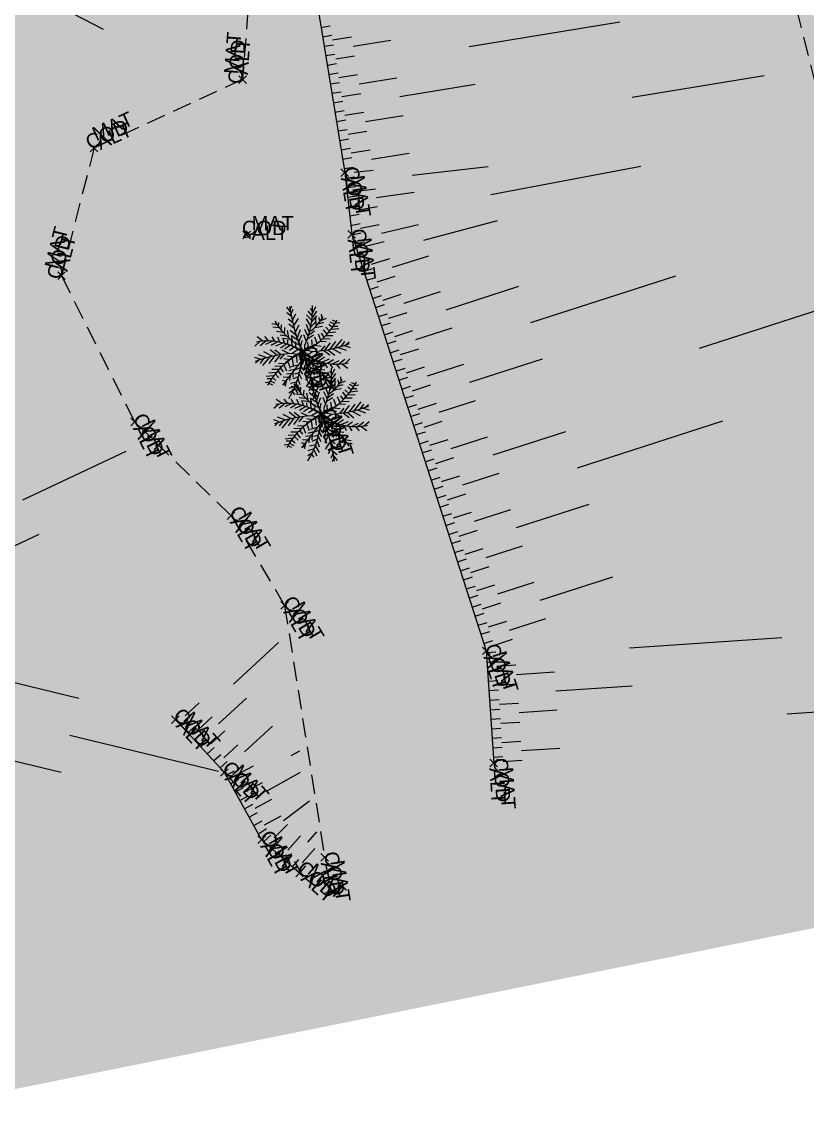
# Model space of a CAD drawing. Extents: x -24 to 1126, y -24 to 2053.
# Drawn here: x 1044.21 to 1064.8, y 1911.92 to 1940.25 of the extents above; entities that cross this region are included whole.
import ezdxf

# ---------------------------------------------------------------- set-up
doc = ezdxf.new("R2010")
doc.units = 0
doc.header["$LTSCALE"] = 2.5
doc.header["$PDMODE"] = 3
doc.header["$PDSIZE"] = 0.1
doc.linetypes.add('CACH500', pattern=[0.3, 0.2, -0.1])
doc.layers.get('0').update_dxf_attribs({"linetype": 'CONTINUOUS'})
for name, color, linetype in [('T_HACHURES', 7, 'CONTINUOUS'), ('T_MURS', 7, 'CONTINUOUS'), ('T_TALUS_BARBULES', 32, 'CONTINUOUS'), ('T_TALUS_CRÊTE', 34, 'CONTINUOUS'), ('T_TALUS_PIED', 34, 'CACH500'), ('TOPOALT', 7, 'CONTINUOUS'), ('TOPOCOD', 1, 'CONTINUOUS'), ('TOPOMAT', 4, 'CONTINUOUS')]:
    doc.layers.add(name, color=color, linetype=linetype)
doc.styles.add('ARIAL', font='arial.ttf')

msp = doc.modelspace()

# ---------------------------------------------------------------- linework, layer by layer
at = {"color": 0}
for p, q in [((1050.1, 1934.757), (1050.024, 1934.592)), ((1050.024, 1934.592), (1050.205, 1934.608)), ((1050.205, 1934.608), (1050.1, 1934.757)), ((1050.11, 1934.652), (1050.11, 1934.652))]:
    msp.add_line(p, q, dxfattribs=at)
at = {"color": 0, "linetype": 'CONTINUOUS'}
for p, q in [((1051.254, 1932.64), (1051.162, 1932.764)), ((1051.278, 1932.516), (1051.162, 1932.61)), ((1051.244, 1932.698), (1051.29, 1932.8)), ((1051.266, 1932.575), (1051.321, 1932.708)), ((1051.301, 1932.409), (1051.395, 1932.588)), ((1051.813, 1932.412), (1051.672, 1932.558)), ((1051.826, 1932.536), (1051.714, 1932.662)), ((1051.832, 1932.662), (1051.776, 1932.725)), ((1051.821, 1932.476), (1051.944, 1932.662)), ((1051.83, 1932.599), (1051.918, 1932.781)), ((1052.082, 1932.466), (1052.069, 1932.579)), ((1050.906, 1932.301), (1050.767, 1932.323)), ((1050.94, 1932.254), (1050.952, 1932.361)), ((1051.013, 1932.163), (1051.02, 1932.304)), ((1051.314, 1932.351), (1051.197, 1932.445)), ((1051.351, 1932.208), (1051.208, 1932.32)), ((1051.336, 1932.264), (1051.468, 1932.469)), ((1051.381, 1932.101), (1051.483, 1932.302)), ((1051.79, 1932.266), (1051.672, 1932.453)), ((1051.751, 1932.099), (1051.672, 1932.307)), ((1051.782, 1932.226), (1051.923, 1932.39)), ((1051.808, 1932.371), (1051.944, 1932.537)), ((1051.924, 1932.263), (1051.921, 1932.51)), ((1051.984, 1932.329), (1052.132, 1932.369)), ((1052.023, 1932.378), (1052.007, 1932.495)), ((1052.047, 1932.412), (1052.195, 1932.474)), ((1052.352, 1932.23), (1052.259, 1932.307)), ((1052.411, 1932.316), (1052.295, 1932.373)), ((1052.45, 1932.381), (1052.354, 1932.42)), ((1052.433, 1932.352), (1052.545, 1932.365)), ((1050.68, 1931.879), (1050.586, 1931.993)), ((1050.848, 1931.868), (1050.775, 1931.988)), ((1050.968, 1932.217), (1050.795, 1932.242)), ((1051.066, 1932.103), (1050.889, 1932.124)), ((1051.159, 1932.007), (1050.982, 1932.027)), ((1051.094, 1932.072), (1051.111, 1932.228)), ((1051.212, 1931.957), (1051.181, 1932.15)), ((1051.405, 1932.023), (1051.243, 1932.155)), ((1051.444, 1931.902), (1051.277, 1932.011)), ((1051.315, 1931.871), (1051.28, 1932.009)), ((1051.431, 1931.941), (1051.514, 1932.179)), ((1051.467, 1931.835), (1051.548, 1932.035)), ((1051.674, 1931.866), (1051.609, 1932.035)), ((1051.719, 1931.991), (1051.63, 1932.181)), ((1051.7, 1931.935), (1051.86, 1932.035)), ((1051.733, 1932.035), (1051.881, 1932.139)), ((1051.893, 1932.233), (1052.09, 1932.265)), ((1052.053, 1931.897), (1051.987, 1932.052)), ((1052.141, 1931.981), (1052.069, 1932.08)), ((1052.212, 1932.056), (1052.124, 1932.169)), ((1052.28, 1932.135), (1052.181, 1932.237)), ((1052.182, 1932.024), (1052.368, 1932.023)), ((1052.251, 1932.101), (1052.444, 1932.113)), ((1052.316, 1932.182), (1052.52, 1932.204)), ((1052.376, 1932.265), (1052.494, 1932.265)), ((1050.45, 1931.862), (1050.322, 1931.741)), ((1050.533, 1931.872), (1050.379, 1931.983)), ((1050.617, 1931.878), (1050.46, 1931.751)), ((1050.787, 1931.874), (1050.604, 1931.784)), ((1050.914, 1931.858), (1050.753, 1931.755)), ((1051.063, 1931.825), (1050.859, 1931.744)), ((1050.979, 1931.846), (1050.923, 1931.98)), ((1051.152, 1931.797), (1050.99, 1931.692)), ((1051.107, 1931.812), (1051.051, 1931.949)), ((1051.257, 1931.918), (1051.054, 1931.944)), ((1051.249, 1931.76), (1051.098, 1931.659)), ((1051.188, 1931.785), (1051.182, 1931.898)), ((1051.351, 1931.712), (1051.226, 1931.629)), ((1051.299, 1931.737), (1051.288, 1931.886)), ((1051.392, 1931.69), (1051.396, 1931.853)), ((1051.493, 1931.764), (1051.395, 1931.812)), ((1051.52, 1931.692), (1051.561, 1931.889)), ((1051.633, 1931.607), (1051.634, 1931.769)), ((1051.725, 1931.658), (1051.712, 1931.839)), ((1051.836, 1931.728), (1051.811, 1931.911)), ((1051.95, 1931.811), (1051.889, 1931.981)), ((1051.89, 1931.766), (1052.057, 1931.743)), ((1052.022, 1931.87), (1052.193, 1931.86)), ((1052.047, 1931.618), (1052.161, 1931.752)), ((1052.099, 1931.94), (1052.292, 1931.932)), ((1052.151, 1931.633), (1052.301, 1931.828)), ((1052.297, 1931.66), (1052.445, 1931.861)), ((1052.419, 1931.688), (1052.608, 1931.918)), ((1052.502, 1931.71), (1052.717, 1931.633)), ((1052.585, 1931.734), (1052.676, 1931.86)), ((1052.658, 1931.758), (1052.817, 1931.706)), ((1052.706, 1931.774), (1052.793, 1931.854)), ((1050.476, 1931.391), (1050.317, 1931.443)), ((1050.632, 1931.439), (1050.417, 1931.516)), ((1050.716, 1931.461), (1050.526, 1931.231)), ((1050.779, 1931.476), (1050.558, 1931.591)), ((1050.837, 1931.489), (1050.689, 1931.288)), ((1050.901, 1931.502), (1050.721, 1931.647)), ((1050.983, 1931.516), (1050.833, 1931.321)), ((1051.004, 1931.52), (1050.848, 1931.638)), ((1051.087, 1931.531), (1050.974, 1931.397)), ((1051.213, 1931.545), (1051.037, 1931.633)), ((1051.346, 1931.452), (1051.177, 1931.477)), ((1051.45, 1931.514), (1051.296, 1931.551)), ((1051.298, 1931.421), (1051.324, 1931.238)), ((1051.457, 1931.651), (1051.303, 1931.549)), ((1051.41, 1931.491), (1051.422, 1931.31)), ((1051.501, 1931.541), (1051.5, 1931.38)), ((1051.614, 1931.457), (1051.574, 1931.26)), ((1051.677, 1931.498), (1051.832, 1931.6)), ((1051.684, 1931.635), (1051.838, 1931.598)), ((1051.742, 1931.459), (1051.739, 1931.295)), ((1051.783, 1931.437), (1051.908, 1931.52)), ((1051.789, 1931.697), (1051.958, 1931.672)), ((1051.885, 1931.389), (1052.037, 1931.49)), ((1051.922, 1931.604), (1052.097, 1931.516)), ((1051.983, 1931.351), (1052.145, 1931.457)), ((1052.13, 1931.629), (1052.287, 1931.511)), ((1052.234, 1931.647), (1052.414, 1931.501)), ((1052.356, 1931.672), (1052.577, 1931.558)), ((1050.428, 1931.375), (1050.342, 1931.295)), ((1050.549, 1931.415), (1050.458, 1931.288)), ((1051.035, 1931.209), (1050.842, 1931.217)), ((1051.113, 1931.279), (1050.941, 1931.289)), ((1050.993, 1931.168), (1051.065, 1931.069)), ((1051.245, 1931.383), (1051.078, 1931.406)), ((1051.081, 1931.251), (1051.147, 1931.097)), ((1051.185, 1931.338), (1051.246, 1931.168)), ((1051.454, 1931.246), (1051.274, 1931.198)), ((1051.514, 1931.176), (1051.349, 1931.112)), ((1051.587, 1931.114), (1051.522, 1931.24)), ((1051.667, 1931.314), (1051.587, 1931.114)), ((1051.704, 1931.208), (1051.62, 1930.97)), ((1051.642, 1931.385), (1051.74, 1931.337)), ((1051.691, 1931.247), (1051.857, 1931.138)), ((1051.746, 1931.061), (1051.792, 1931.163)), ((1051.819, 1931.278), (1051.855, 1931.14)), ((1051.835, 1931.412), (1051.847, 1931.263)), ((1051.877, 1931.231), (1052.081, 1931.205)), ((1051.922, 1931.192), (1051.954, 1930.999)), ((1051.947, 1931.364), (1051.953, 1931.251)), ((1051.976, 1931.142), (1052.153, 1931.122)), ((1052.027, 1931.337), (1052.083, 1931.2)), ((1052.072, 1931.324), (1052.275, 1931.405)), ((1052.156, 1931.303), (1052.212, 1931.169)), ((1052.221, 1931.291), (1052.381, 1931.394)), ((1052.286, 1931.281), (1052.359, 1931.161)), ((1052.332, 1930.961), (1052.42, 1931.144)), ((1052.348, 1931.275), (1052.531, 1931.365)), ((1052.455, 1931.27), (1052.549, 1931.156)), ((1052.517, 1931.271), (1052.675, 1931.398)), ((1052.601, 1931.277), (1052.756, 1931.166)), ((1052.685, 1931.287), (1052.813, 1931.408)), ((1050.818, 1930.967), (1050.614, 1930.945)), ((1050.758, 1930.884), (1050.641, 1930.884)), ((1050.883, 1931.048), (1050.69, 1931.036)), ((1050.952, 1931.125), (1050.766, 1931.126)), ((1050.783, 1930.919), (1050.875, 1930.842)), ((1050.855, 1931.013), (1050.953, 1930.912)), ((1050.922, 1931.093), (1051.01, 1930.98)), ((1051.2, 1930.919), (1051.065, 1930.926)), ((1051.151, 1930.856), (1051.12, 1930.712)), ((1051.282, 1931.025), (1051.149, 1931.01)), ((1051.364, 1931.131), (1051.212, 1931.093)), ((1051.243, 1930.976), (1051.232, 1930.842)), ((1051.318, 1931.071), (1051.316, 1930.926)), ((1051.465, 1930.941), (1051.316, 1930.884)), ((1051.49, 1931.045), (1051.358, 1931.01)), ((1051.449, 1930.888), (1051.504, 1930.738)), ((1051.482, 1931.01), (1051.546, 1930.884)), ((1051.504, 1931.114), (1051.567, 1931.01)), ((1051.754, 1931.048), (1051.652, 1930.847)), ((1051.756, 1931.002), (1051.664, 1931.127)), ((1051.78, 1930.878), (1051.664, 1930.972)), ((1051.798, 1930.885), (1051.666, 1930.68)), ((1051.73, 1931.126), (1051.891, 1930.994)), ((1051.768, 1930.937), (1051.823, 1931.07)), ((1051.784, 1930.941), (1051.926, 1930.829)), ((1051.803, 1930.771), (1051.896, 1930.951)), ((1052.04, 1931.077), (1052.023, 1930.921)), ((1052.069, 1931.046), (1052.245, 1931.025)), ((1052.122, 1930.986), (1052.114, 1930.845)), ((1052.166, 1930.932), (1052.34, 1930.907)), ((1052.315, 1930.774), (1052.174, 1930.92)), ((1052.194, 1930.895), (1052.182, 1930.788)), ((1052.328, 1930.899), (1052.216, 1931.025)), ((1052.334, 1931.024), (1052.278, 1931.087)), ((1052.31, 1930.733), (1052.446, 1930.899)), ((1052.323, 1930.838), (1052.446, 1931.025)), ((1052.426, 1930.626), (1052.423, 1930.872)), ((1052.525, 1930.741), (1052.508, 1930.857)), ((1052.584, 1930.828), (1052.571, 1930.941)), ((1050.702, 1930.797), (1050.59, 1930.784)), ((1050.684, 1930.768), (1050.78, 1930.729)), ((1050.724, 1930.833), (1050.839, 1930.776)), ((1051.126, 1930.823), (1051.044, 1930.842)), ((1051.088, 1930.773), (1051.128, 1930.696)), ((1051.377, 1930.688), (1051.212, 1930.633)), ((1051.33, 1930.584), (1051.212, 1930.507)), ((1051.418, 1930.794), (1051.253, 1930.759)), ((1051.408, 1930.663), (1051.269, 1930.686)), ((1051.47, 1930.58), (1051.297, 1930.604)), ((1051.362, 1930.652), (1051.442, 1930.507)), ((1051.405, 1930.757), (1051.504, 1930.591)), ((1051.442, 1930.617), (1051.454, 1930.723)), ((1051.515, 1930.525), (1051.522, 1930.666)), ((1051.596, 1930.434), (1051.613, 1930.59)), ((1051.816, 1930.713), (1051.699, 1930.807)), ((1051.853, 1930.57), (1051.71, 1930.682)), ((1051.833, 1930.74), (1051.74, 1930.56)), ((1051.868, 1930.574), (1051.813, 1930.441)), ((1051.82, 1930.798), (1051.937, 1930.704)), ((1051.838, 1930.627), (1051.97, 1930.831)), ((1051.857, 1930.633), (1051.973, 1930.539)), ((1051.883, 1930.464), (1051.984, 1930.664)), ((1052.292, 1930.629), (1052.174, 1930.815)), ((1052.253, 1930.461), (1052.174, 1930.669)), ((1052.228, 1930.848), (1052.368, 1930.825)), ((1052.284, 1930.589), (1052.425, 1930.753)), ((1052.395, 1930.595), (1052.592, 1930.627)), ((1052.486, 1930.691), (1052.634, 1930.732)), ((1052.549, 1930.774), (1052.697, 1930.836)), ((1052.782, 1930.498), (1052.683, 1930.6)), ((1052.854, 1930.592), (1052.761, 1930.669)), ((1052.912, 1930.679), (1052.797, 1930.736)), ((1052.952, 1930.743), (1052.856, 1930.783)), ((1052.878, 1930.627), (1052.996, 1930.627)), ((1052.935, 1930.714), (1053.046, 1930.727)), ((1051.035, 1930.235), (1050.88, 1930.345)), ((1051.182, 1930.241), (1051.087, 1930.355)), ((1051.35, 1930.23), (1051.277, 1930.351)), ((1051.309, 1930.542), (1051.358, 1930.466)), ((1051.567, 1930.465), (1051.391, 1930.486)), ((1051.481, 1930.208), (1051.425, 1930.342)), ((1051.661, 1930.369), (1051.483, 1930.39)), ((1051.609, 1930.174), (1051.553, 1930.312)), ((1051.759, 1930.281), (1051.556, 1930.306)), ((1051.714, 1930.32), (1051.683, 1930.512)), ((1051.907, 1930.385), (1051.745, 1930.517)), ((1051.946, 1930.264), (1051.779, 1930.373)), ((1051.817, 1930.234), (1051.782, 1930.371)), ((1051.891, 1930.45), (1051.844, 1930.348)), ((1051.88, 1930.509), (1051.972, 1930.385)), ((1051.933, 1930.303), (1052.016, 1930.541)), ((1051.969, 1930.197), (1052.05, 1930.397)), ((1052.176, 1930.229), (1052.111, 1930.397)), ((1052.221, 1930.354), (1052.132, 1930.544)), ((1052.202, 1930.297), (1052.362, 1930.397)), ((1052.235, 1930.398), (1052.383, 1930.502)), ((1052.452, 1930.174), (1052.391, 1930.343)), ((1052.555, 1930.26), (1052.489, 1930.415)), ((1052.643, 1930.343), (1052.571, 1930.443)), ((1052.601, 1930.302), (1052.794, 1930.294)), ((1052.714, 1930.418), (1052.626, 1930.532)), ((1052.684, 1930.386), (1052.87, 1930.385)), ((1052.753, 1930.464), (1052.946, 1930.476)), ((1052.818, 1930.544), (1053.022, 1930.566)), ((1050.951, 1930.225), (1050.823, 1930.104)), ((1051.119, 1930.24), (1050.962, 1930.113)), ((1051.289, 1930.236), (1051.106, 1930.147)), ((1051.403, 1929.864), (1051.223, 1930.01)), ((1051.416, 1930.22), (1051.255, 1930.118)), ((1051.564, 1930.188), (1051.361, 1930.106)), ((1051.654, 1930.16), (1051.492, 1930.054)), ((1051.751, 1930.122), (1051.6, 1930.022)), ((1051.69, 1930.147), (1051.684, 1930.26)), ((1051.853, 1930.074), (1051.728, 1929.991)), ((1051.801, 1930.1), (1051.79, 1930.248)), ((1051.959, 1930.013), (1051.805, 1929.912)), ((1051.894, 1930.052), (1051.898, 1930.216)), ((1051.995, 1930.126), (1051.897, 1930.174)), ((1052.022, 1930.054), (1052.063, 1930.251)), ((1052.135, 1929.97), (1052.136, 1930.132)), ((1052.227, 1930.02), (1052.214, 1930.201)), ((1052.29, 1930.059), (1052.46, 1930.034)), ((1052.338, 1930.091), (1052.313, 1930.273)), ((1052.391, 1930.128), (1052.558, 1930.106)), ((1052.524, 1930.232), (1052.695, 1930.223)), ((1052.549, 1929.98), (1052.663, 1930.115)), ((1052.653, 1929.995), (1052.803, 1930.19)), ((1052.736, 1930.009), (1052.916, 1929.864)), ((1052.799, 1930.022), (1052.947, 1930.224)), ((1052.858, 1930.035), (1053.079, 1929.92)), ((1052.921, 1930.05), (1053.11, 1930.28)), ((1053.004, 1930.072), (1053.219, 1929.995)), ((1053.087, 1930.097), (1053.178, 1930.223)), ((1053.16, 1930.12), (1053.319, 1930.068)), ((1053.208, 1930.137), (1053.295, 1930.216)), ((1050.978, 1929.753), (1050.819, 1929.806)), ((1050.93, 1929.737), (1050.844, 1929.657)), ((1051.134, 1929.801), (1050.919, 1929.878)), ((1051.051, 1929.777), (1050.96, 1929.651)), ((1051.217, 1929.824), (1051.028, 1929.594)), ((1051.281, 1929.839), (1051.06, 1929.953)), ((1051.339, 1929.852), (1051.191, 1929.65)), ((1051.485, 1929.879), (1051.335, 1929.684)), ((1051.506, 1929.882), (1051.35, 1930)), ((1051.589, 1929.894), (1051.476, 1929.759)), ((1051.715, 1929.907), (1051.539, 1929.995)), ((1051.747, 1929.746), (1051.58, 1929.768)), ((1051.848, 1929.814), (1051.679, 1929.84)), ((1051.952, 1929.876), (1051.798, 1929.913)), ((1051.8, 1929.783), (1051.826, 1929.6)), ((1051.912, 1929.853), (1051.924, 1929.672)), ((1052.003, 1929.904), (1052.002, 1929.742)), ((1052.116, 1929.82), (1052.076, 1929.622)), ((1052.144, 1929.747), (1052.241, 1929.699)), ((1052.179, 1929.86), (1052.334, 1929.962)), ((1052.186, 1929.997), (1052.34, 1929.96)), ((1052.244, 1929.822), (1052.241, 1929.658)), ((1052.285, 1929.799), (1052.41, 1929.883)), ((1052.337, 1929.774), (1052.348, 1929.625)), ((1052.387, 1929.751), (1052.539, 1929.852)), ((1052.424, 1929.967), (1052.599, 1929.878)), ((1052.449, 1929.727), (1052.454, 1929.613)), ((1052.484, 1929.714), (1052.646, 1929.819)), ((1052.574, 1929.686), (1052.777, 1929.768)), ((1052.632, 1929.992), (1052.789, 1929.874)), ((1052.723, 1929.653), (1052.883, 1929.756)), ((1052.85, 1929.637), (1053.033, 1929.727)), ((1053.019, 1929.634), (1053.177, 1929.761)), ((1053.187, 1929.649), (1053.315, 1929.77)), ((1051.454, 1929.488), (1051.268, 1929.489)), ((1051.537, 1929.571), (1051.344, 1929.579)), ((1051.424, 1929.455), (1051.512, 1929.342)), ((1051.615, 1929.641), (1051.443, 1929.651)), ((1051.495, 1929.53), (1051.567, 1929.431)), ((1051.583, 1929.614), (1051.649, 1929.459)), ((1051.686, 1929.7), (1051.748, 1929.531)), ((1051.866, 1929.493), (1051.713, 1929.456)), ((1051.956, 1929.608), (1051.776, 1929.56)), ((1052.016, 1929.538), (1051.851, 1929.474)), ((1052.006, 1929.477), (1052.069, 1929.372)), ((1052.088, 1929.476), (1052.024, 1929.602)), ((1052.169, 1929.676), (1052.088, 1929.476)), ((1052.205, 1929.571), (1052.122, 1929.332)), ((1052.193, 1929.609), (1052.359, 1929.5)), ((1052.232, 1929.488), (1052.393, 1929.356)), ((1052.321, 1929.64), (1052.356, 1929.502)), ((1052.379, 1929.593), (1052.583, 1929.568)), ((1052.424, 1929.554), (1052.455, 1929.362)), ((1052.478, 1929.504), (1052.655, 1929.484)), ((1052.542, 1929.44), (1052.525, 1929.284)), ((1052.529, 1929.699), (1052.585, 1929.562)), ((1052.658, 1929.666), (1052.714, 1929.531)), ((1052.788, 1929.644), (1052.861, 1929.523)), ((1052.956, 1929.633), (1053.051, 1929.519)), ((1053.103, 1929.639), (1053.258, 1929.528)), ((1051.204, 1929.16), (1051.092, 1929.147)), ((1051.32, 1929.329), (1051.116, 1929.307)), ((1051.26, 1929.247), (1051.142, 1929.247)), ((1051.385, 1929.41), (1051.192, 1929.398)), ((1051.226, 1929.195), (1051.341, 1929.138)), ((1051.285, 1929.282), (1051.377, 1929.204)), ((1051.357, 1929.376), (1051.455, 1929.274)), ((1051.628, 1929.185), (1051.546, 1929.205)), ((1051.701, 1929.281), (1051.567, 1929.288)), ((1051.653, 1929.219), (1051.622, 1929.074)), ((1051.783, 1929.387), (1051.651, 1929.372)), ((1051.745, 1929.338), (1051.734, 1929.205)), ((1051.92, 1929.156), (1051.755, 1929.121)), ((1051.819, 1929.434), (1051.818, 1929.288)), ((1051.966, 1929.303), (1051.818, 1929.246)), ((1051.992, 1929.408), (1051.86, 1929.372)), ((1051.951, 1929.25), (1052.006, 1929.1)), ((1051.984, 1929.372), (1052.048, 1929.246)), ((1052.255, 1929.41), (1052.154, 1929.209)), ((1052.3, 1929.247), (1052.168, 1929.042)), ((1052.285, 1929.303), (1052.428, 1929.191)), ((1052.322, 1929.16), (1052.439, 1929.066)), ((1052.571, 1929.409), (1052.747, 1929.387)), ((1052.624, 1929.348), (1052.616, 1929.208)), ((1052.668, 1929.294), (1052.842, 1929.269)), ((1052.696, 1929.257), (1052.684, 1929.151)), ((1052.73, 1929.211), (1052.87, 1929.188)), ((1051.186, 1929.131), (1051.282, 1929.091)), ((1051.589, 1929.136), (1051.63, 1929.058)), ((1051.879, 1929.05), (1051.713, 1928.995)), ((1051.832, 1928.947), (1051.713, 1928.87)), ((1051.811, 1928.905), (1051.86, 1928.828)), ((1051.864, 1929.015), (1051.944, 1928.87)), ((1051.907, 1929.119), (1052.006, 1928.953)), ((1052.335, 1929.102), (1052.242, 1928.923)), ((1052.37, 1928.937), (1052.315, 1928.803)), ((1052.358, 1928.996), (1052.475, 1928.901)), ((1052.382, 1928.871), (1052.474, 1928.747)), ((1052.392, 1928.813), (1052.346, 1928.711))]:
    msp.add_line(p, q, dxfattribs=at)
for centre, radius, start, end in [((1056.293, 1933.542), 5.119, 188.516, 202.606), ((1049.502, 1932.71), 2.33, 336.1943, 2.2988), ((1052.574, 1933.479), 2.042, 212.1217, 234.7352), ((1050.706, 1933.411), 2.026, 295.5696, 331.0899), ((1051.118, 1933.055), 1.13, 304.4561, 331.4948), ((1050.669, 1930.399), 1.479, 52.5989, 101.7634), ((1050.916, 1930.739), 1.079, 53.632, 73.238), ((1053.523, 1932.641), 2.2, 198.8657, 208.393), ((1053.679, 1927.791), 4.368, 114.0335, 119.0967), ((1051.65, 1934.752), 3.159, 273.4205, 291.3892), ((1051.485, 1928.397), 3.159, 93.4204, 111.3892), ((1052.448, 1929.724), 2.05, 115.4351, 150.987), ((1052.579, 1929.638), 2.209, 117.8553, 131.0663), ((1049.523, 1931.47), 2.012, 326.851, 2.4966), ((1050.657, 1931.459), 0.915, 337.8337, 5.9061), ((1052.466, 1932.749), 1.479, 232.5989, 281.7634), ((1046.842, 1929.607), 5.119, 8.516, 22.606), ((1049.538, 1930.642), 2.248, 12.1313, 24.7386), ((1049.851, 1928.854), 3.245, 51.2827, 57.6416), ((1088.109, 1902.422), 46.631, 141.6662, 142.6422), ((1056.795, 1931.904), 5.119, 188.516, 202.606), ((1050.561, 1929.67), 2.042, 32.1218, 54.7348), ((1050.004, 1931.072), 2.33, 336.1943, 2.2988), ((1051.62, 1931.418), 1.13, 304.4561, 331.4948), ((1053.076, 1931.841), 2.042, 212.1217, 234.7352), ((1051.207, 1931.773), 2.026, 295.5696, 331.0899), ((1054.025, 1931.004), 2.2, 198.8657, 208.393), ((1051.171, 1928.762), 1.479, 52.5989, 101.7634), ((1051.417, 1929.101), 1.079, 53.632, 73.238), ((1054.181, 1926.154), 4.368, 114.0335, 119.0967), ((1052.152, 1933.114), 3.159, 273.4205, 291.3892), ((1051.987, 1926.76), 3.159, 93.4204, 111.3892), ((1052.949, 1928.086), 2.05, 115.4351, 150.987), ((1053.081, 1928), 2.209, 117.8553, 131.0663), ((1050.025, 1929.833), 2.012, 326.851, 2.4966), ((1051.159, 1929.822), 0.915, 337.8337, 5.9061), ((1052.968, 1931.112), 1.479, 232.5989, 281.7634), ((1047.344, 1927.969), 5.119, 8.516, 22.606), ((1050.04, 1929.005), 2.248, 12.1313, 24.7386), ((1050.353, 1927.217), 3.245, 51.2827, 57.6416), ((1088.611, 1900.784), 46.631, 141.6662, 142.6422), ((1051.063, 1928.032), 2.042, 32.1218, 54.7348)]:
    msp.add_arc(centre, radius, start, end, dxfattribs=at)
at = {"color": 0}
for p in [(1050, 1938.726), (1046.109, 1936.938), (1052.676, 1936.291), (1050.11, 1934.652), (1052.86, 1934.675), (1045.256, 1933.588), (1051.567, 1931.574), (1052.069, 1929.937), (1047.173, 1929.753), (1049.698, 1927.302), (1051.101, 1924.947), (1056.384, 1923.756), (1048.24, 1921.954), (1049.523, 1920.568), (1056.581, 1920.815), (1050.499, 1918.809), (1052.151, 1918.344), (1051.491, 1917.931)]:
    msp.add_point(p, dxfattribs=at)
at = {"layer": 'T_HACHURES', "color": 31}
for points in [[(1042.306, 1911.922), (1042.306, 2028.48), (1045.251, 1912.516)], [(1045.251, 1912.516), (1042.306, 2028.48), (1045.251, 2023.101)], [(1045.251, 1912.516), (1045.251, 2023.101), (1053.746, 1914.228)], [(1053.746, 1914.228), (1045.251, 2023.101), (1053.746, 2008.297)], [(1053.746, 1914.228), (1053.746, 2008.297), (1061.956, 1915.883)], [(1061.956, 1915.883), (1053.746, 2008.297), (1061.956, 1998.959)], [(1061.956, 1915.883), (1061.956, 1998.959), (1071.321, 1917.771)], [(1071.321, 1917.771), (1061.956, 1998.959), (1071.321, 1976.315)]]:
    msp.add_solid(points, dxfattribs=at)
at = {"layer": 'T_MURS'}
for p, q in [((1049.523, 1920.568), (1048.24, 1921.954)), ((1050.499, 1918.809), (1049.523, 1920.568)), ((1051.491, 1917.931), (1050.499, 1918.809))]:
    msp.add_line(p, q, dxfattribs=at)
at = {"layer": 'T_TALUS_BARBULES'}
for p, q in [((1042.804, 1941.9), (1046.351, 1940.05)), ((1055.935, 1939.591), (1059.882, 1940.238)), ((1052.053, 1940.095), (1052.299, 1940.135)), ((1052.093, 1939.848), (1052.34, 1939.889)), ((1052.133, 1939.601), (1052.38, 1939.642)), ((1052.36, 1939.765), (1052.853, 1939.846)), ((1052.894, 1939.599), (1053.881, 1939.761)), ((1052.174, 1939.355), (1052.421, 1939.395)), ((1052.441, 1939.272), (1052.934, 1939.353)), ((1052.214, 1939.108), (1052.461, 1939.148)), ((1052.255, 1938.861), (1052.501, 1938.902)), ((1052.522, 1938.778), (1053.015, 1938.859)), ((1060.206, 1938.265), (1063.666, 1938.832)), ((1052.295, 1938.615), (1052.542, 1938.655)), ((1053.056, 1938.613), (1054.042, 1938.774)), ((1054.123, 1938.281), (1056.097, 1938.604)), ((1052.336, 1938.368), (1052.582, 1938.408)), ((1052.603, 1938.285), (1053.096, 1938.366)), ((1052.376, 1938.121), (1052.623, 1938.162)), ((1052.417, 1937.874), (1052.663, 1937.915)), ((1052.457, 1937.628), (1052.704, 1937.668)), ((1052.683, 1937.792), (1053.177, 1937.872)), ((1053.217, 1937.626), (1054.204, 1937.787)), ((1052.497, 1937.381), (1052.744, 1937.421)), ((1052.764, 1937.298), (1053.258, 1937.379)), ((1052.538, 1937.134), (1052.785, 1937.175)), ((1052.578, 1936.888), (1052.825, 1936.928)), ((1052.845, 1936.805), (1053.339, 1936.886)), ((1052.619, 1936.641), (1052.865, 1936.681)), ((1053.379, 1936.639), (1054.366, 1936.801)), ((1052.659, 1936.394), (1052.906, 1936.435)), ((1052.927, 1936.299), (1053.424, 1936.356)), ((1054.445, 1936.22), (1056.433, 1936.446)), ((1056.506, 1935.718), (1060.438, 1936.454)), ((1052.693, 1936.146), (1052.941, 1936.175)), ((1052.721, 1935.898), (1052.969, 1935.927)), ((1052.749, 1935.65), (1052.997, 1935.684)), ((1052.983, 1935.805), (1053.479, 1935.868)), ((1053.505, 1935.634), (1054.495, 1935.779)), ((1052.777, 1935.401), (1053.024, 1935.44)), ((1053.038, 1935.318), (1053.531, 1935.4)), ((1052.806, 1935.153), (1053.052, 1935.196)), ((1052.834, 1934.905), (1053.079, 1934.953)), ((1053.093, 1934.831), (1053.582, 1934.933)), ((1053.636, 1934.705), (1054.611, 1934.927)), ((1054.748, 1934.518), (1056.679, 1935.038)), ((1052.866, 1934.657), (1053.11, 1934.71)), ((1052.943, 1934.419), (1053.186, 1934.477)), ((1053.224, 1934.36), (1053.709, 1934.481)), ((1053.02, 1934.181), (1053.262, 1934.244)), ((1053.096, 1933.943), (1053.337, 1934.011)), ((1053.375, 1933.894), (1053.855, 1934.034)), ((1053.927, 1933.81), (1054.882, 1934.108)), ((1053.173, 1933.705), (1053.412, 1933.777)), ((1053.25, 1933.467), (1053.488, 1933.544)), ((1053.526, 1933.425), (1054.002, 1933.579)), ((1057.548, 1932.359), (1061.355, 1933.587)), ((1053.327, 1933.229), (1053.565, 1933.306)), ((1054.232, 1932.865), (1055.184, 1933.172)), ((1055.338, 1932.696), (1057.241, 1933.311)), ((1053.403, 1932.992), (1053.641, 1933.068)), ((1053.68, 1932.949), (1054.156, 1933.103)), ((1053.48, 1932.754), (1053.718, 1932.83)), ((1053.557, 1932.516), (1053.795, 1932.592)), ((1053.833, 1932.473), (1054.309, 1932.627)), ((1061.969, 1931.684), (1065.19, 1932.724)), ((1053.634, 1932.278), (1053.872, 1932.355)), ((1053.711, 1932.04), (1053.948, 1932.117)), ((1053.987, 1931.998), (1054.463, 1932.151)), ((1054.539, 1931.913), (1055.491, 1932.22)), ((1053.787, 1931.802), (1054.025, 1931.879)), ((1053.864, 1931.564), (1054.102, 1931.641)), ((1054.14, 1931.522), (1054.616, 1931.675)), ((1053.941, 1931.326), (1054.179, 1931.403)), ((1054.018, 1931.088), (1054.256, 1931.165)), ((1054.294, 1931.046), (1054.77, 1931.2)), ((1054.847, 1930.962), (1055.798, 1931.269)), ((1055.952, 1930.793), (1057.855, 1931.407)), ((1054.094, 1930.85), (1054.332, 1930.927)), ((1054.171, 1930.612), (1054.409, 1930.689)), ((1054.448, 1930.57), (1054.923, 1930.724)), ((1054.248, 1930.374), (1054.486, 1930.451)), ((1055.154, 1930.01), (1056.105, 1930.317)), ((1054.325, 1930.137), (1054.563, 1930.213)), ((1054.601, 1930.094), (1055.077, 1930.248)), ((1054.402, 1929.899), (1054.64, 1929.975)), ((1054.478, 1929.661), (1054.716, 1929.737)), ((1054.755, 1929.618), (1055.231, 1929.772)), ((1058.777, 1928.552), (1062.583, 1929.781)), ((1054.555, 1929.423), (1054.793, 1929.5)), ((1056.566, 1928.89), (1058.469, 1929.504)), ((1054.632, 1929.185), (1054.87, 1929.262)), ((1054.908, 1929.143), (1055.384, 1929.296)), ((1055.461, 1929.058), (1056.413, 1929.365)), ((1044.241, 1927.717), (1046.95, 1928.993)), ((1054.709, 1928.947), (1054.947, 1929.024)), ((1054.786, 1928.709), (1055.023, 1928.786)), ((1055.062, 1928.667), (1055.538, 1928.82)), ((1054.862, 1928.471), (1055.1, 1928.548)), ((1054.939, 1928.233), (1055.177, 1928.31)), ((1055.215, 1928.191), (1055.691, 1928.345)), ((1055.768, 1928.107), (1056.72, 1928.414)), ((1055.016, 1927.995), (1055.254, 1928.072)), ((1055.093, 1927.757), (1055.331, 1927.834)), ((1055.369, 1927.715), (1055.845, 1927.869)), ((1055.169, 1927.519), (1055.407, 1927.596)), ((1056.075, 1927.155), (1057.027, 1927.462)), ((1057.18, 1926.986), (1059.084, 1927.601)), ((1055.246, 1927.282), (1055.484, 1927.358)), ((1055.523, 1927.239), (1055.998, 1927.393)), ((1055.323, 1927.044), (1055.561, 1927.12)), ((1055.676, 1926.763), (1056.152, 1926.917)), ((1042.857, 1925.96), (1044.667, 1926.812)), ((1055.4, 1926.806), (1055.638, 1926.882)), ((1055.477, 1926.568), (1055.714, 1926.645)), ((1055.553, 1926.33), (1055.791, 1926.407)), ((1055.83, 1926.288), (1056.305, 1926.441)), ((1056.382, 1926.203), (1057.334, 1926.51)), ((1055.63, 1926.092), (1055.868, 1926.169)), ((1055.707, 1925.854), (1055.945, 1925.931)), ((1055.983, 1925.812), (1056.459, 1925.965)), ((1055.784, 1925.616), (1056.022, 1925.693)), ((1056.137, 1925.336), (1056.613, 1925.49)), ((1056.689, 1925.252), (1057.641, 1925.559)), ((1057.795, 1925.083), (1059.698, 1925.697)), ((1055.86, 1925.378), (1056.098, 1925.455)), ((1055.937, 1925.14), (1056.175, 1925.217)), ((1056.014, 1924.902), (1056.252, 1924.979)), ((1056.29, 1924.86), (1056.766, 1925.014)), ((1056.091, 1924.664), (1056.329, 1924.741)), ((1056.168, 1924.427), (1056.406, 1924.503)), ((1056.444, 1924.384), (1056.92, 1924.538)), ((1056.997, 1924.3), (1057.948, 1924.607)), ((1056.244, 1924.189), (1056.482, 1924.265)), ((1056.597, 1923.908), (1057.073, 1924.062)), ((1060.137, 1923.836), (1064.128, 1924.104)), ((1049.763, 1922.885), (1050.942, 1923.975)), ((1056.321, 1923.951), (1056.559, 1924.027)), ((1056.387, 1923.711), (1056.637, 1923.727)), ((1056.404, 1923.461), (1056.653, 1923.478)), ((1056.421, 1923.212), (1056.67, 1923.228)), ((1056.662, 1923.353), (1057.16, 1923.387)), ((1043.77, 1922.988), (1045.713, 1922.517)), ((1056.437, 1922.962), (1056.687, 1922.979)), ((1057.177, 1923.137), (1058.175, 1923.204)), ((1056.454, 1922.713), (1056.703, 1922.73)), ((1056.695, 1922.854), (1057.194, 1922.888)), ((1058.208, 1922.705), (1060.204, 1922.839)), ((1048.492, 1922.05), (1048.859, 1922.39)), ((1049.369, 1921.839), (1050.103, 1922.518)), ((1056.471, 1922.463), (1056.72, 1922.48)), ((1056.728, 1922.355), (1057.227, 1922.389)), ((1064.262, 1922.108), (1068.294, 1922.378)), ((1056.487, 1922.214), (1056.737, 1922.231)), ((1057.244, 1922.139), (1058.242, 1922.206)), ((1048.394, 1921.789), (1048.577, 1921.959)), ((1048.832, 1921.683), (1049.199, 1922.023)), ((1056.504, 1921.965), (1056.753, 1921.981)), ((1056.762, 1921.857), (1057.261, 1921.89)), ((1045.478, 1921.545), (1049.366, 1920.603)), ((1048.563, 1921.605), (1048.747, 1921.775)), ((1048.733, 1921.422), (1048.917, 1921.592)), ((1049.171, 1921.316), (1049.538, 1921.656)), ((1050.048, 1921.105), (1050.782, 1921.784)), ((1056.521, 1921.715), (1056.77, 1921.732)), ((1048.903, 1921.238), (1049.086, 1921.408)), ((1049.073, 1921.055), (1049.256, 1921.224)), ((1049.511, 1920.949), (1049.878, 1921.289)), ((1056.537, 1921.466), (1056.787, 1921.482)), ((1056.554, 1921.216), (1056.804, 1921.233)), ((1056.795, 1921.358), (1057.294, 1921.391)), ((1043.299, 1921.044), (1045.243, 1920.573)), ((1049.242, 1920.871), (1049.426, 1921.041)), ((1051.277, 1921.013), (1051.496, 1921.134)), ((1056.571, 1920.967), (1056.82, 1920.984)), ((1057.311, 1921.142), (1058.309, 1921.208)), ((1049.412, 1920.688), (1049.596, 1920.857)), ((1049.844, 1920.504), (1050.282, 1920.746)), ((1056.829, 1920.859), (1057.327, 1920.892)), ((1049.565, 1920.492), (1049.784, 1920.613)), ((1049.686, 1920.273), (1049.905, 1920.395)), ((1050.645, 1920.091), (1051.52, 1920.576)), ((1049.808, 1920.055), (1050.026, 1920.176)), ((1050.087, 1920.067), (1050.524, 1920.309)), ((1049.929, 1919.836), (1050.147, 1919.957)), ((1050.329, 1919.629), (1050.767, 1919.872)), ((1051.072, 1919.306), (1051.756, 1919.825)), ((1050.05, 1919.617), (1050.269, 1919.739)), ((1050.171, 1919.399), (1050.39, 1919.52)), ((1050.293, 1919.18), (1050.511, 1919.301)), ((1050.572, 1919.193), (1051.008, 1919.436)), ((1050.414, 1918.962), (1050.623, 1919.098)), ((1050.825, 1918.853), (1051.178, 1919.208)), ((1051.707, 1918.741), (1051.948, 1919.013)), ((1050.555, 1918.759), (1050.743, 1918.923)), ((1050.742, 1918.593), (1050.908, 1918.781)), ((1051.189, 1918.532), (1051.52, 1918.907)), ((1050.93, 1918.428), (1051.095, 1918.615)), ((1051.117, 1918.262), (1051.282, 1918.449)), ((1051.563, 1918.201), (1051.895, 1918.575)), ((1051.304, 1918.096), (1051.47, 1918.284)), ((1051.491, 1917.931), (1051.657, 1918.118))]:
    msp.add_line(p, q, dxfattribs=at)
at = {"layer": 'T_TALUS_CRÊTE'}
for p, q in [((1051.758, 1941.893), (1052.676, 1936.291)), ((1052.676, 1936.291), (1052.86, 1934.675)), ((1052.86, 1934.675), (1056.384, 1923.756)), ((1056.384, 1923.756), (1056.581, 1920.815))]:
    msp.add_line(p, q, dxfattribs=at)
at = {"layer": 'T_TALUS_PIED'}
for p, q in [((1050.893, 1950.27), (1050, 1938.726)), ((1063.243, 1945.662), (1065.359, 1937.196)), ((1050, 1938.726), (1046.109, 1936.938)), ((1046.109, 1936.938), (1045.256, 1933.588)), ((1045.256, 1933.588), (1047.173, 1929.753)), ((1047.173, 1929.753), (1049.698, 1927.302)), ((1049.698, 1927.302), (1051.101, 1924.947)), ((1051.101, 1924.947), (1052.151, 1918.344))]:
    msp.add_line(p, q, dxfattribs=at)

# ---------------------------------------------------------------- texts
at = {"layer": 'TOPOALT', "style": 'ARIAL'}
for p, rotation in [((1050.135, 1938.841), 85.5791), ((1046.275, 1936.876), 24.6772), ((1052.573, 1936.148), 279.3092), ((1045.408, 1933.678), 75.717), ((1052.75, 1934.537), 276.4941), ((1051.487, 1931.417), 287.8865), ((1051.989, 1929.779), 287.8865), ((1047.117, 1929.586), 296.5585), ((1049.655, 1927.13), 300.7749), ((1051.058, 1924.775), 300.7749), ((1056.304, 1923.598), 287.8865), ((1048.234, 1921.778), 312.769), ((1056.465, 1920.682), 273.8299), ((1049.516, 1920.391), 312.769), ((1050.45, 1918.639), 299.0157), ((1052.047, 1918.201), 279.0384), ((1051.502, 1917.754), 318.5146)]:
    msp.add_attdef('ALT', p, '', height=0.375, rotation=rotation, dxfattribs=at)
msp.add_attdef('ALT', (1050.235, 1934.527), '', height=0.375, dxfattribs=at)
at = {"layer": 'TOPOCOD', "style": 'ARIAL'}
for p, rotation in [((1049.991, 1938.601), 85.5791), ((1045.995, 1936.885), 24.6772), ((1052.656, 1936.415), 279.3092), ((1045.225, 1933.466), 75.717), ((1052.846, 1934.8), 276.4941), ((1051.529, 1931.693), 287.8865), ((1052.031, 1930.056), 287.8865), ((1047.117, 1929.865), 296.5585), ((1049.635, 1927.409), 300.7749), ((1051.037, 1925.054), 300.7749), ((1056.346, 1923.875), 287.8865), ((1048.156, 1922.046), 312.769), ((1049.438, 1920.66), 312.769), ((1056.573, 1920.939), 273.8299), ((1050.438, 1918.918), 299.0157), ((1052.132, 1918.467), 279.0384), ((1051.398, 1918.014), 318.5146)]:
    msp.add_attdef('COD', p, '', height=0.375, rotation=rotation, dxfattribs=at)
msp.add_attdef('COD', (1049.985, 1934.652), '', height=0.375, dxfattribs=at)
at = {"layer": 'TOPOMAT', "style": 'ARIAL'}
for p, rotation in [((1049.885, 1938.86), 85.5791), ((1046.17, 1937.103), 24.6772), ((1052.82, 1936.188), 279.3092), ((1045.166, 1933.74), 75.717), ((1052.998, 1934.565), 276.4941), ((1051.725, 1931.494), 287.8865), ((1047.34, 1929.697), 296.5585), ((1052.226, 1929.856), 287.8865), ((1049.87, 1927.258), 300.7749), ((1051.272, 1924.903), 300.7749), ((1056.541, 1923.675), 287.8865), ((1048.417, 1921.948), 312.769), ((1049.699, 1920.561), 312.769), ((1056.714, 1920.698), 273.8299), ((1050.669, 1918.76), 299.0157), ((1051.668, 1917.942), 318.5146), ((1052.294, 1918.24), 279.0384)]:
    msp.add_attdef('MAT', p, '', height=0.375, rotation=rotation, dxfattribs=at)
msp.add_attdef('MAT', (1050.235, 1934.777), '', height=0.375, dxfattribs=at)

doc.saveas('drawing.dxf')
